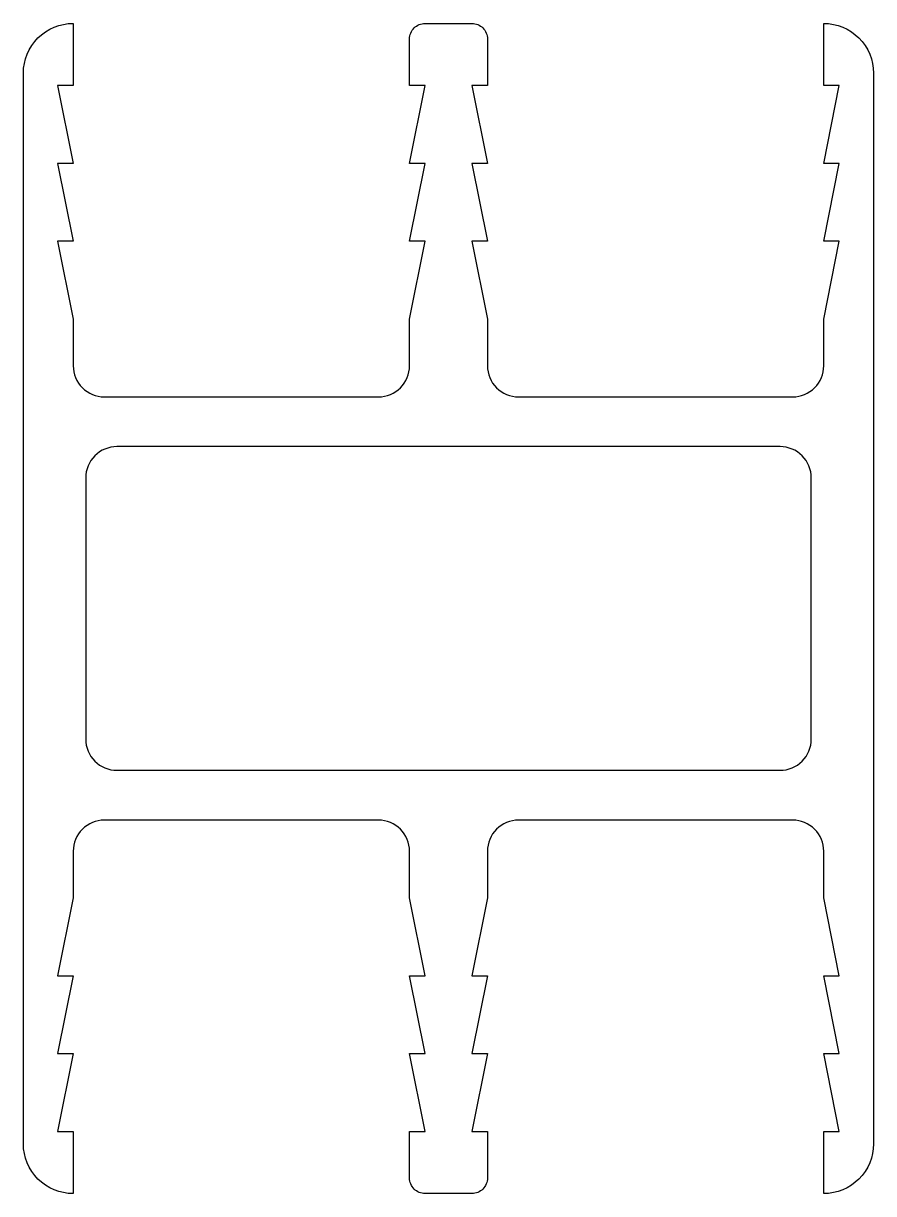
# Model space of a CAD drawing. Extents: x 252.1 to 279.4, y 235.7 to 273.3.
import ezdxf

# ---------------------------------------------------------------- set-up
doc = ezdxf.new("R2010")
doc.units = 0
doc.layers.add('ANA', color=220, linetype='CONTINUOUS')

msp = doc.modelspace()

# ---------------------------------------------------------------- linework, layer by layer
at = {"layer": 'ANA', "color": 220}
for points in [[(278.346, 242.723), (277.846, 245.223), (277.846, 246.723, 0.414214), (276.846, 247.723), (268.046, 247.723, 0.414214), (267.046, 246.723), (267.046, 245.223), (266.546, 242.723), (267.046, 242.723), (266.546, 240.223), (267.046, 240.223), (266.546, 237.723), (267.046, 237.723), (267.046, 236.223, -0.414214), (266.546, 235.723), (265.046, 235.723, -0.414214), (264.546, 236.223), (264.546, 237.723), (265.046, 237.723), (264.546, 240.223), (265.046, 240.223), (264.546, 242.723), (265.046, 242.723), (264.546, 245.223), (264.546, 246.723, 0.414214), (263.546, 247.723), (254.746, 247.723, 0.414214), (253.746, 246.723), (253.746, 245.223), (253.246, 242.723), (253.746, 242.723), (253.246, 240.223), (253.746, 240.223), (253.246, 237.723), (253.746, 237.723), (253.746, 235.723, -0.414214), (252.146, 237.323), (252.146, 271.723, -0.414214), (253.746, 273.323), (253.746, 271.323), (253.246, 271.323), (253.746, 268.823), (253.246, 268.823), (253.746, 266.323), (253.246, 266.323), (253.746, 263.823), (253.746, 262.323, 0.414214), (254.746, 261.323), (263.546, 261.323, 0.414214), (264.546, 262.323), (264.546, 263.823), (265.046, 266.323), (264.546, 266.323), (265.046, 268.823), (264.546, 268.823), (265.046, 271.323), (264.546, 271.323), (264.546, 272.823, -0.414214), (265.046, 273.323), (266.546, 273.323, -0.414214), (267.046, 272.823), (267.046, 271.323), (266.546, 271.323), (267.046, 268.823), (266.546, 268.823), (267.046, 266.323), (266.546, 266.323), (267.046, 263.823), (267.046, 262.323, 0.414214), (268.046, 261.323), (276.846, 261.323, 0.414214), (277.846, 262.323), (277.846, 263.823), (278.346, 266.323), (277.846, 266.323), (278.346, 268.823), (277.846, 268.823), (278.346, 271.323), (277.846, 271.323), (277.846, 273.323, -0.414214), (279.446, 271.723), (279.446, 237.323, -0.414214), (277.846, 235.723), (277.846, 237.723), (278.346, 237.723), (277.846, 240.223), (278.346, 240.223), (277.846, 242.723)], [(255.146, 259.723, 0.414214), (254.146, 258.723), (254.146, 250.323, 0.414214), (255.146, 249.323), (276.446, 249.323, 0.414214), (277.446, 250.323), (277.446, 258.723, 0.414214), (276.446, 259.723)]]:
    msp.add_lwpolyline(points, format="xyb", close=True, dxfattribs=at)

doc.saveas('drawing.dxf')
